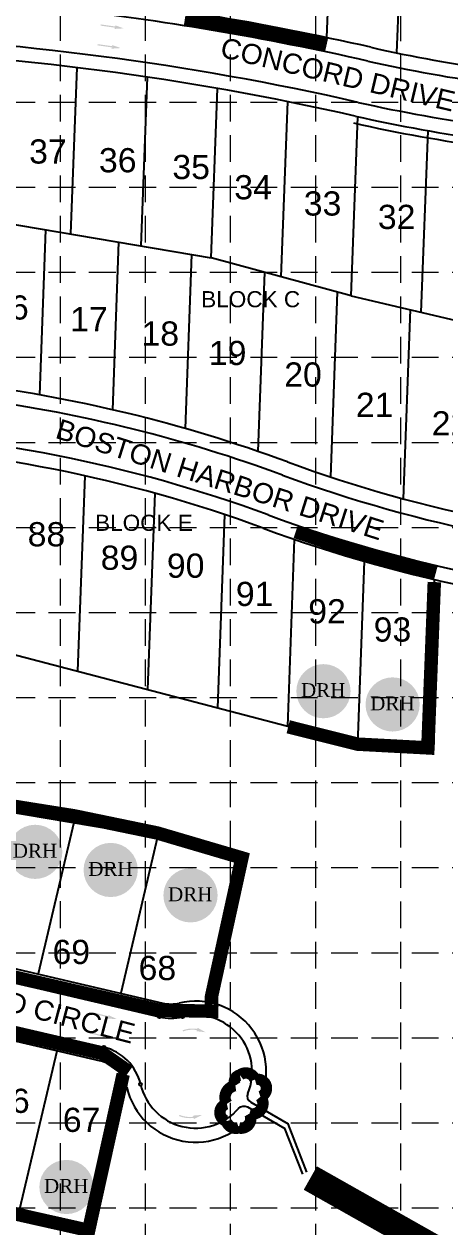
# Model space of a CAD drawing. Header units: inches. Extents: x 3312 to 5850, y 7905 to 11961.
# Drawn here: x 4681 to 4993, y 9982 to 10877 of the extents above; entities that cross this region are included whole.
import ezdxf
from ezdxf.enums import TextEntityAlignment as Align

# ---------------------------------------------------------------- set-up
doc = ezdxf.new("R2010")
doc.units = ezdxf.units.IN
doc.header["$LTSCALE"] = 80
doc.header["$MEASUREMENT"] = 0
doc.linetypes.add('HIDDEN', pattern=[0.375, 0.25, -0.125])
for name, color, linetype in [('1 BLOCK NUMBER', 7, 'Continuous'), ('1 LOT NUMBER', 7, 'Continuous'), ('BASE', 7, 'Continuous'), ('ECB', 84, 'Continuous'), ('grid', 254, 'HIDDEN'), ('LEGEND', 7, 'Continuous'), ('LOT NUM', 7, 'Continuous'), ('LOTLINE', 7, 'Continuous'), ('PAVING', 7, 'Continuous'), ('ROW', 7, 'Continuous'), ('SILT', 200, 'Continuous'), ('STORM INLET', 250, 'Continuous')]:
    doc.layers.add(name, color=color, linetype=linetype)
doc.styles.add('DRHorton', font='dutcheb.ttf')
doc.styles.get("Standard").update_dxf_attribs({"font": 'ARIAL.TTF', "height": 25})

# ---------------------------------------------------------------- blocks, each defined once
blk = doc.blocks.new('DRHorton')
h = blk.add_hatch(color=1)
h.paths.add_polyline_path([(78.69822540696084, 25.78470422915278, 1), (40.43404856909645, 25.78470422915278, 1)])
h.paths.add_polyline_path([(42.32948281545312, 17.90510793809595), (76.50029822822269, 17.90510793809595), (76.50029822822269, 34.86907338622756), (42.32948281545312, 34.86907338622756)], flags=24)
at = {"layer": 'BASE', "color": 176, "style": 'DRHorton'}
blk.add_text('DRH', height=9.814143575853077, dxfattribs=at).set_placement((59.39083912051757, 21.64263810623019), align=Align.CENTER)

msp = doc.modelspace()

# ---------------------------------------------------------------- hatches: boundary and pattern name
at = {"layer": 'PAVING'}
h = msp.add_hatch(color=256, dxfattribs=at)
edge = h.paths.add_edge_path()
edge.add_line((4748.010758673395, 10875.32555582097), (4748.496803673394, 10874.72495582097))
edge.add_line((4748.496803673394, 10874.72495582097), (4737.495638673394, 10876.29932582097))
edge.add_line((4737.495638673395, 10876.29932582097), (4737.366383673394, 10875.40556582097))
edge.add_line((4737.366383673394, 10875.40556582097), (4748.367548673395, 10873.83119582097))
edge.add_line((4748.367548673394, 10873.83119582097), (4747.706468673394, 10873.28173082097))
edge.add_line((4747.706468673394, 10873.28173082097), (4747.704703953708, 10873.28024310178))
edge.add_ellipse((4748.26228848769, 10873.15798548387), major_axis=(-0.5820727637786681, 0.08327843458580844), ratio=0.2857142857142856, start_angle=345.5032805555555, end_angle=485.8315277777779)
edge.add_line((4748.58374548532, 10872.9744023278), (4748.583218673394, 10872.97660082097))
edge.add_line((4748.583218673394, 10872.97660082097), (4754.714063673394, 10873.35008582097))
edge.add_line((4754.714063673394, 10873.35008582097), (4748.923208673395, 10875.38488082097))
edge.add_line((4748.923208673394, 10875.38488082097), (4748.924092593337, 10875.38354090735))
edge.add_ellipse((4748.572949977935, 10875.29429841249), major_axis=(-0.5820727637786681, 0.08327843458580844), ratio=0.2857142857142859, start_angle=235.2730666666667, end_angle=377.1826722222223)
edge.add_line((4748.00982727699, 10875.32472981954), (4748.010758673394, 10875.32555582097))
edge.add_line((4748.010758673395, 10875.32555582097), (4748.010758673395, 10875.32555582097))
edge.add_line((4748.010758673395, 10875.32555582097), (4748.010758673395, 10875.32555582097))
h = msp.add_hatch(color=256, dxfattribs=at)
edge = h.paths.add_edge_path()
edge.add_line((4745.765018673394, 10860.65285582097), (4746.250958673394, 10860.05215082097))
edge.add_line((4746.250958673394, 10860.05215082097), (4735.249583673394, 10861.62662582097))
edge.add_line((4735.249583673394, 10861.62662582097), (4735.120433673394, 10860.73276082097))
edge.add_line((4735.120433673394, 10860.73276082097), (4746.121703673394, 10859.15860082097))
edge.add_line((4746.121703673394, 10859.15860082097), (4745.460728673394, 10858.60903082097))
edge.add_line((4745.460728673394, 10858.60903082097), (4745.458830406604, 10858.60754530905))
edge.add_ellipse((4746.016414940585, 10858.48528769114), major_axis=(-0.5820727637786681, 0.08327843458580844), ratio=0.2857142857142856, start_angle=345.5032805555555, end_angle=485.8315277777779)
edge.add_line((4746.337871938215, 10858.30170453507), (4746.337478673395, 10858.30400582097))
edge.add_line((4746.337478673394, 10858.30400582097), (4752.468323673394, 10858.67738582097))
edge.add_line((4752.468323673394, 10858.67738582097), (4746.677258673393, 10860.71218082097))
edge.add_line((4746.677258673394, 10860.71218082097), (4746.678219046235, 10860.71084311462))
edge.add_ellipse((4746.327076430832, 10860.62160061976), major_axis=(-0.5820727637786681, 0.08327843458580844), ratio=0.2857142857142859, start_angle=235.2730666666667, end_angle=377.1826722222223)
edge.add_line((4745.763953729887, 10860.6520320268), (4745.765018673394, 10860.65285582097))
edge.add_line((4745.765018673394, 10860.65285582097), (4745.765018673394, 10860.65285582097))
edge.add_line((4745.765018673394, 10860.65285582097), (4745.765018673394, 10860.65285582097))
h = msp.add_hatch(color=256, dxfattribs=at)
edge = h.paths.add_edge_path()
edge.add_line((4743.050768673394, 10139.09506082097), (4743.466253673394, 10138.44364082097))
edge.add_line((4743.466253673394, 10138.44364082097), (4732.711733673394, 10141.24430582097))
edge.add_line((4732.711733673394, 10141.24430582097), (4732.482833673394, 10140.37070582097))
edge.add_line((4732.482833673394, 10140.37070582097), (4743.237353673394, 10137.57004082097))
edge.add_line((4743.237353673394, 10137.57004082097), (4742.518733673394, 10137.09838082097))
edge.add_line((4742.518733673393, 10137.09838082097), (4742.516765933749, 10137.09702643873))
edge.add_ellipse((4743.057079455933, 10136.91288319173), major_axis=(-0.5690270234671913, 0.1481629054928016), ratio=0.2857142857142856, start_angle=345.5032805555555, end_angle=485.8315277777779)
edge.add_line((4743.355869554004, 10136.69433833635), (4743.355688673394, 10136.69665082097))
edge.add_line((4743.355688673393, 10136.69665082097), (4749.489683673393, 10136.37881582097))
edge.add_line((4749.489683673394, 10136.37881582097), (4743.964163673395, 10139.05148582097))
edge.add_line((4743.964163673394, 10139.05148582097), (4743.964794134899, 10139.04996897488))
edge.add_ellipse((4743.605846944183, 10139.00075237689), major_axis=(-0.5690270234671913, 0.1481629054928016), ratio=0.2857142857142859, start_angle=235.2730666666667, end_angle=377.1826722222223)
edge.add_line((4743.049711118714, 10139.09427344662), (4743.050768673394, 10139.09506082097))
edge.add_line((4743.050768673394, 10139.09506082097), (4743.050768673394, 10139.09506082097))
edge.add_line((4743.050768673394, 10139.09506082097), (4743.050768673394, 10139.09506082097))
at = {"layer": 'PAVING', "linetype": 'Continuous', "lineweight": 30}
h = msp.add_hatch(color=256, dxfattribs=at)
edge = h.paths.add_edge_path()
edge.add_line((4809.355853673394, 10127.28424082097), (4815.456353673394, 10126.57381082097))
edge.add_line((4815.456353673394, 10126.57381082097), (4810.116788673395, 10129.59067082097))
edge.add_line((4810.116788673394, 10129.59067082097), (4810.11702227001, 10129.59162192362))
edge.add_ellipse((4809.755665608385, 10129.56541653597), major_axis=(-0.5584098008203044, 0.1841806025286798), ratio=0.2857142857142859, start_angle=235.2730666666667, end_angle=377.1826722222223)
edge.add_line((4809.206633044471, 10129.69424390346), (4809.205493673393, 10129.69147082097))
edge.add_line((4809.205493673393, 10129.69147082097), (4809.573308673394, 10129.01726582097))
edge.add_line((4809.573308673394, 10129.01726582097), (4809.570192092917, 10129.02846319584))
edge.add_arc((4805.840216283861, 10107.90373520436), 21.4515, 439.9865422401603, 470.3948116846048)
edge.add_line((4798.364644225626, 10128.01051696709), (4798.67932799512, 10127.16412281413))
edge.add_arc((4805.840216283861, 10107.90373520436), 20.54850000000001, 440.3190061290492, 470.3948116846048, ccw=False)
edge.add_line((4809.295701220724, 10128.15961030521), (4809.294638673392, 10128.15878582097))
edge.add_line((4809.294638673394, 10128.15878582097), (4808.549873673394, 10127.73637082097))
edge.add_line((4808.549873673393, 10127.73637082097), (4808.547294404549, 10127.73508624289))
edge.add_ellipse((4809.074752702759, 10127.51683138884), major_axis=(-0.5584098008203044, 0.1841806025286798), ratio=0.2857142857142858, start_angle=345.5032805555555, end_angle=485.8315277777779)
edge.add_line((4809.358984251262, 10127.27966104955), (4809.357198373245, 10127.2833272149))
at = {"layer": 'PAVING'}
h = msp.add_hatch(color=256, dxfattribs=at)
edge = h.paths.add_edge_path()
edge.add_line((4739.170388673394, 10124.76760082097), (4739.585768673393, 10124.11618082097))
edge.add_line((4739.585768673393, 10124.11618082097), (4728.831038673394, 10126.91695082097))
edge.add_line((4728.831038673394, 10126.91695082097), (4728.602243673394, 10126.04324582097))
edge.add_line((4728.602243673395, 10126.04324582097), (4739.356868673394, 10123.24279082097))
edge.add_line((4739.356868673393, 10123.24279082097), (4738.638353673394, 10122.77092082097))
edge.add_line((4738.638353673394, 10122.77092082097), (4738.636235178988, 10122.76965788872))
edge.add_ellipse((4739.176548701173, 10122.58551464172), major_axis=(-0.5690270234671913, 0.1481629054928016), ratio=0.2857142857142856, start_angle=345.5032805555555, end_angle=485.8315277777779)
edge.add_line((4739.475338799244, 10122.36696978634), (4739.475308673394, 10122.36929582097))
edge.add_line((4739.475308673394, 10122.36929582097), (4745.609198673394, 10122.05135582097))
edge.add_line((4745.609198673394, 10122.05135582097), (4740.083573673393, 10124.72413082097))
edge.add_line((4740.083573673394, 10124.72413082097), (4740.084263380141, 10124.72260042487))
edge.add_ellipse((4739.725316189423, 10124.67338382688), major_axis=(-0.5690270234671913, 0.1481629054928016), ratio=0.2857142857142859, start_angle=235.2730666666667, end_angle=377.1826722222223)
edge.add_line((4739.169180363955, 10124.76690489661), (4739.170388673394, 10124.76760082097))
edge.add_line((4739.170388673394, 10124.76760082097), (4739.170388673394, 10124.76760082097))
edge.add_line((4739.170388673394, 10124.76760082097), (4739.170388673394, 10124.76760082097))
at = {"layer": 'PAVING', "linetype": 'Continuous', "lineweight": 30}
h = msp.add_hatch(color=256, dxfattribs=at)
edge = h.paths.add_edge_path()
edge.add_line((4806.772085927516, 10064.62073117684), (4812.893650958582, 10065.11601227206))
edge.add_line((4812.893650958582, 10065.11601227207), (4807.451336379581, 10062.2890538616))
edge.add_line((4807.451336379581, 10062.2890538616), (4807.451501950102, 10062.28797539937))
edge.add_ellipse((4807.091290548731, 10062.32687405699), major_axis=(-0.5645422285585985, -0.1644264947448904), ratio=0.285714285714286, start_angle=-17.182672222222322, end_angle=124.7269333333333, ccw=False)
edge.add_line((4806.538066615831, 10062.21743673741), (4806.53695830999, 10062.22033199192))
edge.add_line((4806.536958309987, 10062.22033199192), (4806.928291833729, 10062.88107796884))
edge.add_line((4806.928291833729, 10062.88107796884), (4806.92481726912, 10062.87001856963))
edge.add_arc((4803.940138670241, 10084.11286550481), 21.4515, 247.5895912105994, 277.99786065504384, ccw=False)
edge.add_line((4795.762005135028, 10064.2814514676), (4796.106263202555, 10065.11625403324))
edge.add_arc((4803.940138670241, 10084.11286550481), 20.54850000000001, 247.5895912105994, 277.665396766155)
edge.add_line((4806.681055130521, 10063.7479881615), (4806.679959744316, 10063.74879877968))
edge.add_line((4806.679959744315, 10063.74879877968), (4805.950631493743, 10064.19722770049))
edge.add_line((4805.950631493744, 10064.19722770049), (4805.948042525613, 10064.19857220852))
edge.add_ellipse((4806.482850846758, 10064.39814048582), major_axis=(-0.5645422285585985, -0.1644264947448904), ratio=0.2857142857142858, start_angle=-125.83152777777792, end_angle=14.496719444444523, ccw=False)
edge.add_line((4806.775248183663, 10064.62516721423), (4806.773334470044, 10064.62156612786))

# ---------------------------------------------------------------- linework, layer by layer
at = {"color": 5, "const_width": 20}
msp.add_lwpolyline([(4893.390244707945, 10018.116733646), (5036.185275567113, 9937.43260821642)], dxfattribs=at)
at = {"layer": 'BASE', "color": 170, "const_width": 8.480952461541163}
msp.add_lwpolyline([(4831.300209495274, 10073.36216261902, 0.5205670505517462), (4831.300209495274, 10073.36216261902, 0.7651954600696135), (4830.963574711199, 10060.44121668055, 0.4178788784126488), (4840.144308938892, 10055.43458180857, 0.6649002420699669), (4848.156274525772, 10066.10818575065, 0.744833174426672), (4856.291914277424, 10078.62981233867, 0.9756416855879776), (4852.236451344352, 10091.32500511438, 0.5205670505517462), (4840.980359200254, 10094.74455767954, 0.5205670505517462), (4837.656940726093, 10086.92326836164, 0.5402640007904789), (4831.300209495274, 10073.36216261902)], format="xyb", close=True, dxfattribs=at)
at = {"layer": 'ECB', "const_width": 10}
for points in [[(4800.116152977738, 10880.44761485715), (4835.221213951401, 10874.97233025137), (4885.513568425336, 10865.26615248991), (4905.431335898727, 10860.78638104421)], [(4882.547977982777, 10498.94986513966), (4927.68907659836, 10483.95868994881), (4986.645138919051, 10468.1238656082)], [(4825.042023249196, 10142.13247382111), (4780.648358491444, 10142.98809674427), (4605.212650436179, 10183.28666516692), (4571.751022287752, 10192.07061243411), (4513.271295175897, 10214.28360771085), (4391.962090550593, 10302.65267920277), (4368.173410889336, 10323.70381089282), (4340.335171440622, 10331.17429591772), (4318.63108910369, 10327.62997152729), (4297.329491467501, 10325.04414017817), (4270.851807391115, 10326.83433376076), (4265.277558111875, 10329.8179874363), (4262.490433472256, 10336.18312400012), (4264.791131298794, 10360.84054017985), (4267.395939189832, 10372.55217605339), (4275.89202458995, 10399.97860640559), (4283.522364406959, 10423.99976165664), (4287.873401095437, 10453.34415523264)], [(4441.644228347699, 10213.82597235636), (4489.876294677157, 10179.33011358065), (4563.761060856124, 10151.24341616157), (4739.106874932999, 10110.75817355465), (4758.511363639103, 10097.22129002395)]]:
    msp.add_lwpolyline(points, dxfattribs=at)
at = {"layer": 'grid', "color": 252, "linetype": 'HIDDEN', "lineweight": 0}
for p, q in [((4707.594911295397, 8223.976778648324), (4707.594911295397, 11894.20252478459)), ((4770.871390138707, 8223.966830262621), (4770.871390138706, 11894.20252478459)), ((4834.147868982016, 8223.956881876918), (4834.147868982016, 11894.20252478459)), ((4897.424347825327, 8223.946933491216), (4897.424347825326, 11894.20252478459)), ((4960.700826668635, 8223.936985105514), (4960.700826668635, 11894.20252478459)), ((3378.788855585378, 10818.50238444781), (5783.295051632005, 10818.50238444781)), ((3378.788855585378, 10755.2259056045), (5783.295051632005, 10755.2259056045)), ((3378.788855585378, 10691.94942676119), (5783.295051632005, 10691.94942676119)), ((3378.788855585378, 10628.67294791771), (5783.295051632005, 10628.67294791771)), ((3378.788855585378, 10565.39646907457), (5783.295051632005, 10565.39646907457)), ((3378.788855585378, 10502.11999023109), (5783.295051632005, 10502.11999023109)), ((3378.788855585378, 10438.84351138795), (5783.295051632005, 10438.84351138795)), ((3378.788855585378, 10375.56703254447), (5783.295051632005, 10375.56703254447)), ((3378.788855585378, 10312.29055370116), (5783.295051632005, 10312.29055370116)), ((3378.788855585378, 10249.01407485785), (5783.295051632005, 10249.01407485785)), ((3378.788855585378, 10185.73759601437), (5783.295051632005, 10185.73759601437)), ((3378.788855585378, 10122.46111717123), (5783.295051632005, 10122.46111717123)), ((3378.788855585378, 10059.18463832775), (5783.295051632005, 10059.18463832775)), ((3378.788855585378, 9995.908159484614), (5783.295051632005, 9995.908159484614))]:
    msp.add_line(p, q, dxfattribs=at)
at = {"layer": 'LOTLINE'}
for p, q in [((4910.413822013493, 11001.35072026767), (4905.416324213877, 10866.4919079359)), ((4962.597837275189, 10991.85136842191), (4957.530831180337, 10855.11685626853)), ((4715.357123673394, 10720.41422582097), (4719.943418673394, 10844.17657082097)), ((4767.565328673394, 10711.56839582097), (4772.216618673394, 10837.08287582097)), ((4819.773638673394, 10702.72256582097), (4824.439628673394, 10828.63615082097)), ((4871.784338673394, 10688.54788082097), (4876.612028673394, 10818.82337582097)), ((4923.795143673394, 10674.37330082097), (4928.733293673394, 10807.63184582097)), ((4975.877873673394, 10662.14174582097), (4980.883958673394, 10797.23201582097)), ((4663.148918673394, 10729.26016082097), (4819.773638673394, 10702.72256582097)), ((4696.562123673394, 10723.59877082097), (4692.009848673394, 10600.75391582097)), ((4750.858778673394, 10714.39909082097), (4746.237518673393, 10589.69342582097)), ((4805.155328673394, 10705.19941082097), (4800.356723673394, 10575.70784582097)), ((4923.795143673394, 10674.37330082097), (4819.773638673394, 10702.72256582097)), ((4859.301728673394, 10691.94977582097), (4854.363683673394, 10558.69511582097)), ((4913.393003673394, 10677.20819582097), (4908.296303673395, 10539.67331582097)), ((4923.795143673394, 10674.37330082097), (5027.960708673394, 10649.91019082097)), ((4967.544653673394, 10664.09884082097), (4962.330248673394, 10523.38760582097)), ((4720.466987979097, 10395.10674446015), (4725.854117450365, 10540.47987146079)), ((4772.498162168375, 10381.48293548878), (4777.908803365767, 10527.49053270091)), ((4824.529336357649, 10367.8591265174), (4829.855097396957, 10511.57620995363)), ((4876.560510546925, 10354.23531754282), (4881.711424664635, 10493.23411015124)), ((4928.591684732997, 10340.61150857145), (4933.641890356795, 10476.89265556568)), ((4981.010105183755, 10337.43764330869), (4985.676118614646, 10463.35126145224)), ((4512.342291225199, 10449.60198034885), (4928.591684732997, 10340.61150857145)), ((4981.010063673394, 10337.43764582097), (4928.591648673394, 10340.61148082097)), ((4665.607467092535, 10291.32132325208), (4779.70875832411, 10272.00453966737)), ((4717.471685494586, 10282.54094621191), (4691.105188960725, 10169.9597202666)), ((4779.708747573201, 10272.00449376372), (4752.445403798368, 10155.59385643409)), ((4840.796576278606, 10256.56097669899), (4779.708747573201, 10272.00449376372)), ((4840.796576278606, 10256.56097669899), (4815.656314574911, 10149.21560073231)), ((4677.50182534184, 9995.207708734877), (4705.036397684289, 10112.77645384276)), ((4728.618671038274, 9983.23615554432), (4754.228207665062, 10092.58526932022)), ((4514.945550155982, 10033.2783500017), (4728.618671038274, 9983.23615554432))]:
    msp.add_line(p, q, dxfattribs=at)
at = {"layer": 'PAVING'}
for p, q in [((4572.685088086981, 10186.90956380324), (4781.349623195932, 10138.04037894958)), ((4565.502156170724, 10156.23945638282), (4739.769926717616, 10115.42598567143))]:
    msp.add_line(p, q, dxfattribs=at)
for centre in [(4781.349722992436, 10138.04039666429), (4798.323645218531, 10138.09113702132), (4739.769926716851, 10115.42598567064), (4767.209047379002, 10087.86288248383)]:
    msp.add_circle(centre, 1.05, dxfattribs=at)
for centre, radius, start, end in [((4467.241448089285, 8785.880978319856), 2115.75, 77.19804320513752, 83.52509134554367), ((4467.241448089285, 8785.880978319856), 2084.25, 77.19804320513752, 87.8777466160057), ((5165.224122158243, 11857.5776083111), 1034.25, 257.198044444444, 267.8777472222229), ((5165.224122158243, 11857.5776083111), 1065.75, 257.1980432051375, 267.8777466160057), ((4504.107740746414, 9541.033721376663), 1065.75, 69.75942019367233, 82.28242079370148), ((4504.107740746414, 9541.033721376663), 1034.25, 69.75942019367233, 87.87774661592046), ((5230.629623216496, 11511.35500337413), 1034.25, 249.7594201936724, 267.8777466159204), ((5230.629623216496, 11511.35500337413), 1065.75, 249.7594201936724, 267.8777466159204), ((4789.729710431012, 10173.82217093959), 36.75, 256.8189071376852, 283.5237593852892), ((4808.145284975664, 10097.25566968618), 42, 337.3537911864266, 103.5237593852892), ((4731.389839481913, 10079.64419368177), 36.75, 12.92278827504159, 76.81890713768517), ((4808.145284975664, 10097.25566968618), 42, 192.9227882750416, 319.4487278797605)]:
    msp.add_arc(centre, radius, start, end, dxfattribs=at)
at = {"layer": 'ROW'}
for p, q in [((4575.079398725733, 10197.13293294124), (4783.743933834684, 10148.26374809078)), ((4563.107845531971, 10146.01608724481), (4737.375616078863, 10105.20261653022))]:
    msp.add_line(p, q, dxfattribs=at)
for centre, radius, start, end in [((4467.241448089285, 8785.880978319856), 2126.25, 77.19804320513752, 83.85807725446975), ((4467.241448089285, 8785.880978319856), 2073.75, 77.19804320513752, 87.8777466160057), ((5165.224122158243, 11857.5776083111), 1023.749999999999, 257.198044444444, 267.8777472222229), ((5165.224122158243, 11857.5776083111), 1081.5, 257.1980432051375, 267.8777466160057), ((5165.224122158243, 11857.5776083111), 1076.25, 257.1980432051375, 267.8777466160057), ((4504.107740746414, 9541.033721376663), 1076.25, 69.75942019367233, 83.05124504455654), ((4504.107740746414, 9541.033721376663), 1023.75, 69.75942019367233, 87.87774661592046), ((5230.629623216496, 11511.35500337413), 1023.749999999999, 249.7594201936724, 267.8777466159204), ((5230.629623216496, 11511.35500337413), 1076.25, 249.7594201936724, 267.8777466159204), ((4789.729710431012, 10173.82217093959), 26.25, 256.8189071376852, 283.5237593852892), ((4808.145284975664, 10097.25566968618), 52.5, 330.8707115467625, 103.5237593852892), ((4731.389839481913, 10079.64419368177), 26.25, 12.92278827504159, 76.81890713768517), ((4808.145284975664, 10097.25566968618), 52.5, 192.9227882750416, 326.284411948672)]:
    msp.add_arc(centre, radius, start, end, dxfattribs=at)
at = {"layer": 'SILT', "const_width": 10}
for points in [[(4985.573642213638, 10461.4544672815), (4980.777014654263, 10338.22834828919)], [(4819.881644599955, 10147.42693155587), (4819.892267128887, 10153.12164437495), (4842.516194371286, 10256.27463226969), (4779.782064495657, 10274.76315115921), (4717.818454434806, 10287.56286587139), (4665.800079812425, 10295.84857458983), (4615.289474450374, 10307.71219828692), (4573.534734528012, 10333.45534507242), (4527.454648568297, 10360.5599848847), (4480.782749158914, 10388.0785059063), (4432.748775457743, 10426.3569536275), (4406.084758144219, 10447.44001321784)], [(4985.809155947878, 10337.85287898488), (4928.443394447993, 10340.89401439293), (4876.944580067833, 10353.81883230374)], [(4256.079223360847, 10146.7535153131), (4304.581137095591, 10133.53701031902), (4398.227400740814, 10084.52929376558), (4448.33461810968, 10060.64533453684), (4510.853709280183, 10031.24970088463), (4575.44110840426, 10014.79599808941), (4627.394526591483, 10002.15148022283), (4679.182506953706, 9990.299955778424), (4728.477845051546, 9979.220944860077)], [(4727.480330693725, 9974.305910690146), (4754.234055072804, 10095.33013834616)]]:
    msp.add_lwpolyline(points, dxfattribs=at)
at = {"layer": 'STORM INLET', "color": 5}
for p, q in [((4846.671992194008, 10071.08374321149), (4874.490991091681, 10055.02243671074)), ((4849.127309233104, 10074.51590751933), (4876.910377237803, 10058.47534572697)), ((4890.892553673394, 10022.58013082097), (4876.910333673394, 10058.47532582097)), ((4887.761453673394, 10020.95462582097), (4874.491028673394, 10055.02240082097))]:
    msp.add_line(p, q, dxfattribs=at)
msp.add_arc((4851.752309233121, 10079.06254088958), 5.25, 157.3537911864266, 239.9999999988997, dxfattribs=at)
at = {"layer": 'STORM INLET', "color": 5, "extrusion": (0, 0, -1)}
msp.add_arc((-4844.046992193656, 10066.53710984308), 5.25, 40.55127212023955, 120.0000000010185, dxfattribs=at)

# ---------------------------------------------------------------- block references
at = {"layer": 'LEGEND', "xscale": 1.053696000000173, "yscale": 1.053695999999945, "zscale": 1.05369599999999}
for p in [(4840.383779818461, 10353.10977023659), (4891.804851355497, 10343.25227930498), (4626.077871859196, 10233.61092040832), (4682.188206027664, 10220.12844440799), (4741.535674172292, 10201.25296941262), (4649.306979640935, 9984.315262676982)]:
    msp.add_blockref('DRHorton', p, dxfattribs=at)

# ---------------------------------------------------------------- texts
at = {"layer": '1 BLOCK NUMBER'}
for s, p in [('BLOCK C ', (4812.241617161065, 10671.87599429343)), ('BLOCK E ', (4733.346125297244, 10505.55921976971))]:
    msp.add_text(s, height=12, dxfattribs=at).set_placement(p, align=Align.MIDDLE_LEFT)
at = {"layer": '1 LOT NUMBER'}
for s, p in [('37', (4684.300643673394, 10781.77591071597)), ('36', (4736.197943673394, 10775.25877071597)), ('35', (4790.789648673394, 10770.23378571597)), ('34', (4836.825638673394, 10755.16639071597)), ('33', (4888.502228673394, 10743.08981571597)), ('32', (4943.578718673394, 10733.09276571597)), ('16', (4656.066773673394, 10665.72970071597)), ('17', (4714.860263673393, 10657.03339071597)), ('18', (4767.823628673394, 10646.33494071597)), ('19', (4817.955458673394, 10631.88526071597)), ('20', (4873.970858673394, 10615.85501571597)), ('21', (4927.193573673394, 10593.32254071597)), ('22', (4983.643043673394, 10579.53457071597)), ('88', (4683.213342469696, 10497.03611705138)), ('89', (4737.518296641183, 10479.57620650409)), ('90', (4786.71611592096, 10473.66319621739)), ('91', (4838.011240920961, 10452.64009621739)), ('92', (4891.823103576025, 10439.72646271681)), ('93', (4940.467018478656, 10426.16600621731)), ('69', (4701.669460019573, 10186.32039873239)), ('68', (4765.674752205189, 10174.39519152481)), ('66', (4656.793074172282, 10075.58633691571)), ('67', (4709.351069890983, 10061.43968548915))]:
    msp.add_text(s, height=18, dxfattribs=at).set_placement(p, align=Align.MIDDLE_LEFT)
at = {"layer": 'LOT NUM'}
for s, rotation, p in [('CONCORD DRIVE', 346.7004027777779, (4827.241023741358, 10859.60639271389)), ('BOSTON HARBOR DRIVE', 342.4491888888863, (4705.179207454593, 10576.03733890781)), ('WETHERSFIELD CIRCLE', 345.2990938126957, (4523.618155134722, 10187.82995398474))]:
    msp.add_text(s, height=15, rotation=rotation, dxfattribs=at).set_placement(p, align=Align.MIDDLE_LEFT)

doc.saveas('drawing.dxf')
